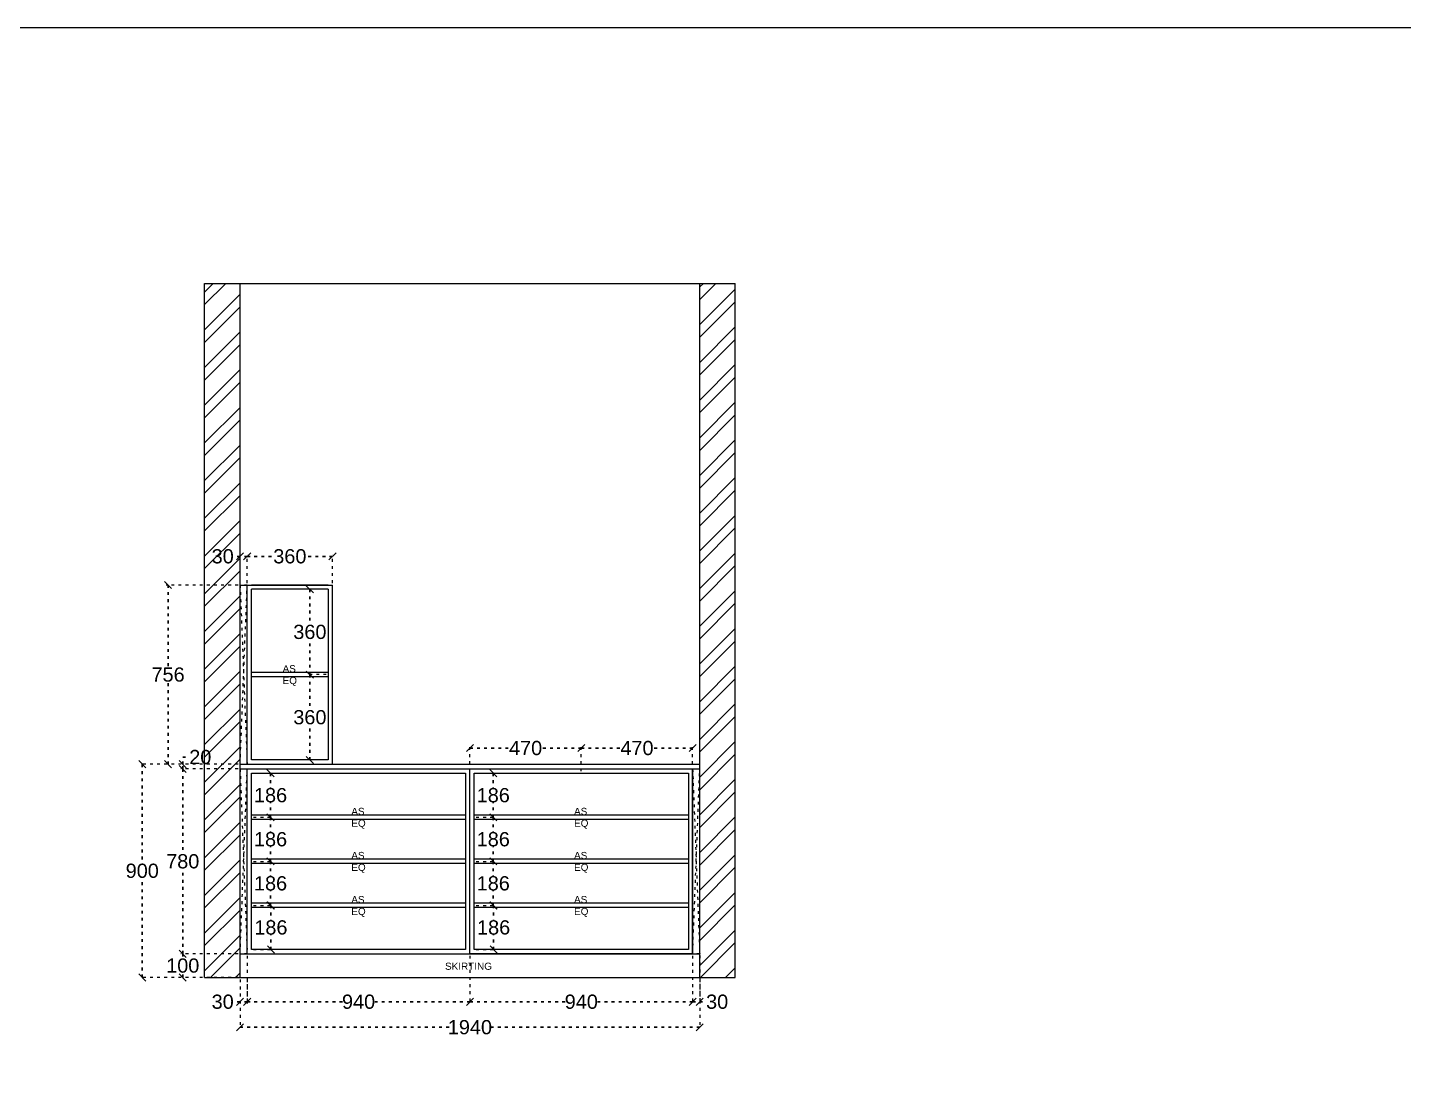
# Model space of a CAD drawing. Header units: millimetres. Extents: x 220712 to 1505573, y -354410 to 241923.
# Drawn here: x 248423 to 254230, y 124894 to 129286 of the extents above; entities that cross this region are included whole.
import ezdxf

# ---------------------------------------------------------------- set-up
doc = ezdxf.new("R2010")
doc.units = ezdxf.units.MM
doc.header["$MEASUREMENT"] = 0
doc.linetypes.add('ACAD_ISO03W100', pattern=[30, 12, -18])
doc.layers.add('Walls', color=253, linetype='Continuous')
doc.layers.add('Words', color=7, linetype='Continuous')
doc.styles.get("Standard").update_dxf_attribs({"font": 'arial.ttf'})
doc.dimstyles.get("Standard").update_dxf_attribs({"dimtxt": 60, "dimasz": 30, "dimexe": 7.75, "dimexo": 8.13, "dimgap": 0.63, "dimtad": 0, "dimtih": 1, "dimtoh": 1, "dimdec": 0, "dimzin": 0, "dimtxsty": 'Standard', "dimblk": 'OBLIQUE', "dimcen": 2.25, "dimclrd": 1, "dimclre": 1, "dimclrt": 1, "dimadec": 0, "dimazin": 0, "dimtfac": 1, "dimtdec": 0, "dimtofl": 0, "dimtmove": 0, "dimatfit": 3, "dimfxl": 1, "dimtolj": 1, "dimtzin": 0, "dimlwd": 30, "dimarcsym": 0})

# ---------------------------------------------------------------- blocks, each defined once
blk = doc.blocks.new('_Oblique')
at = {"color": 0, "linetype": 'ByBlock', "lineweight": -2}
blk.add_line((-0.5, -0.5), (0.5, 0.5), dxfattribs=at)
blk = doc.blocks.new('*D1209')
at = {"layer": 'Defpoints', "color": 0, "linetype": 'ACAD_ISO03W100', "transparency": 16777216}
for p in [(251260, 125379.2), (251230, 125378), (251260, 125175.5)]:
    blk.add_point(p, dxfattribs=at)
at = {"layer": 'Walls', "color": 1, "linetype": 'ACAD_ISO03W100', "lineweight": -2, "transparency": 16777216}
for p, q in [((251230, 125369.9), (251230, 125167.8)), ((251260, 125371.1), (251260, 125167.8))]:
    blk.add_line(p, q, dxfattribs=at)
at = {"layer": 'Walls', "color": 1, "linetype": 'ACAD_ISO03W100', "lineweight": 30, "transparency": 16777216}
for p, q in [((251230, 125175.5), (251260, 125175.5)), ((251260, 125175.5), (251290, 125175.5))]:
    blk.add_line(p, q, dxfattribs=at)
at = {"layer": 'Walls', "color": 1, "linetype": 'ACAD_ISO03W100', "lineweight": 30, "transparency": 16777216, "xscale": 30, "yscale": 30, "zscale": 30, "rotation": 180}
blk.add_blockref('_Oblique', (251230, 125175.5), dxfattribs=at)
at = {"layer": 'Walls', "color": 1, "linetype": 'ACAD_ISO03W100', "lineweight": 30, "transparency": 16777216, "xscale": 30, "yscale": 30, "zscale": 30}
blk.add_blockref('_Oblique', (251260, 125175.5), dxfattribs=at)
at = {"layer": 'Walls', "color": 1, "linetype": 'ACAD_ISO03W100', "transparency": 16777216, "insert": (251333.4, 125175.5), "char_height": 60, "attachment_point": 5}
blk.add_mtext('\\A1;30', dxfattribs=at)
blk = doc.blocks.new('*D1210')
at = {"layer": 'Defpoints', "color": 0, "linetype": 'ACAD_ISO03W100', "transparency": 16777216}
for p in [(250290, 125378), (251230, 125378), (251230, 125175.5)]:
    blk.add_point(p, dxfattribs=at)
at = {"layer": 'Walls', "color": 1, "linetype": 'ACAD_ISO03W100', "lineweight": -2, "transparency": 16777216}
for p, q in [((250290, 125369.9), (250290, 125167.8)), ((251230, 125369.9), (251230, 125167.8))]:
    blk.add_line(p, q, dxfattribs=at)
at = {"layer": 'Walls', "color": 1, "linetype": 'ACAD_ISO03W100', "lineweight": 30, "transparency": 16777216}
for p, q in [((250290, 125175.5), (250693.2, 125175.5)), ((251230, 125175.5), (250826.8, 125175.5))]:
    blk.add_line(p, q, dxfattribs=at)
at = {"layer": 'Walls', "color": 1, "linetype": 'ACAD_ISO03W100', "lineweight": 30, "transparency": 16777216, "xscale": 30, "yscale": 30, "zscale": 30, "rotation": 180}
blk.add_blockref('_Oblique', (250290, 125175.5), dxfattribs=at)
at = {"layer": 'Walls', "color": 1, "linetype": 'ACAD_ISO03W100', "lineweight": 30, "transparency": 16777216, "xscale": 30, "yscale": 30, "zscale": 30}
blk.add_blockref('_Oblique', (251230, 125175.5), dxfattribs=at)
at = {"layer": 'Walls', "color": 1, "linetype": 'ACAD_ISO03W100', "transparency": 16777216, "insert": (250760, 125175.5), "char_height": 60, "attachment_point": 5}
blk.add_mtext('\\A1;940', dxfattribs=at)
blk = doc.blocks.new('*D1211')
at = {"layer": 'Defpoints', "color": 0, "linetype": 'ACAD_ISO03W100', "transparency": 16777216}
for p in [(249350, 125378), (250290, 125378), (249350, 125175.5)]:
    blk.add_point(p, dxfattribs=at)
at = {"layer": 'Walls', "color": 1, "linetype": 'ACAD_ISO03W100', "lineweight": -2, "transparency": 16777216}
for p, q in [((249350, 125369.9), (249350, 125167.8)), ((250290, 125369.9), (250290, 125167.8))]:
    blk.add_line(p, q, dxfattribs=at)
at = {"layer": 'Walls', "color": 1, "linetype": 'ACAD_ISO03W100', "lineweight": 30, "transparency": 16777216}
for p, q in [((249350, 125175.5), (249753.2, 125175.5)), ((250290, 125175.5), (249886.8, 125175.5))]:
    blk.add_line(p, q, dxfattribs=at)
at = {"layer": 'Walls', "color": 1, "linetype": 'ACAD_ISO03W100', "lineweight": 30, "transparency": 16777216, "xscale": 30, "yscale": 30, "zscale": 30, "rotation": 180}
blk.add_blockref('_Oblique', (249350, 125175.5), dxfattribs=at)
at = {"layer": 'Walls', "color": 1, "linetype": 'ACAD_ISO03W100', "lineweight": 30, "transparency": 16777216, "xscale": 30, "yscale": 30, "zscale": 30}
blk.add_blockref('_Oblique', (250290, 125175.5), dxfattribs=at)
at = {"layer": 'Walls', "color": 1, "linetype": 'ACAD_ISO03W100', "transparency": 16777216, "insert": (249820, 125175.5), "char_height": 60, "attachment_point": 5}
blk.add_mtext('\\A1;940', dxfattribs=at)
blk = doc.blocks.new('*D1212')
at = {"layer": 'Defpoints', "color": 0, "linetype": 'ACAD_ISO03W100', "transparency": 16777216}
for p in [(249320, 125278), (249350, 125278), (249320, 125175.5)]:
    blk.add_point(p, dxfattribs=at)
at = {"layer": 'Walls', "color": 1, "linetype": 'ACAD_ISO03W100', "lineweight": -2, "transparency": 16777216}
for p, q in [((249320, 125269.9), (249320, 125167.8)), ((249350, 125269.9), (249350, 125167.8))]:
    blk.add_line(p, q, dxfattribs=at)
at = {"layer": 'Walls', "color": 1, "linetype": 'ACAD_ISO03W100', "lineweight": 30, "transparency": 16777216}
for p, q in [((249320, 125175.5), (249290, 125175.5)), ((249350, 125175.5), (249320, 125175.5))]:
    blk.add_line(p, q, dxfattribs=at)
at = {"layer": 'Walls', "color": 1, "linetype": 'ACAD_ISO03W100', "lineweight": 30, "transparency": 16777216, "xscale": 30, "yscale": 30, "zscale": 30, "rotation": 180}
blk.add_blockref('_Oblique', (249320, 125175.5), dxfattribs=at)
at = {"layer": 'Walls', "color": 1, "linetype": 'ACAD_ISO03W100', "lineweight": 30, "transparency": 16777216, "xscale": 30, "yscale": 30, "zscale": 30}
blk.add_blockref('_Oblique', (249350, 125175.5), dxfattribs=at)
at = {"layer": 'Walls', "color": 1, "linetype": 'ACAD_ISO03W100', "transparency": 16777216, "insert": (249246.5, 125175.5), "char_height": 60, "attachment_point": 5}
blk.add_mtext('\\A1;30', dxfattribs=at)
blk = doc.blocks.new('*D1207')
at = {"layer": 'Defpoints', "color": 0, "linetype": 'ACAD_ISO03W100', "transparency": 16777216}
for p in [(249320, 125278), (251260, 125278), (251260, 125068)]:
    blk.add_point(p, dxfattribs=at)
at = {"layer": 'Walls', "color": 1, "linetype": 'ACAD_ISO03W100', "lineweight": -2, "transparency": 16777216}
for p, q in [((249320, 125269.9), (249320, 125060.2)), ((251260, 125269.9), (251260, 125060.2))]:
    blk.add_line(p, q, dxfattribs=at)
at = {"layer": 'Walls', "color": 1, "linetype": 'ACAD_ISO03W100', "lineweight": 30, "transparency": 16777216}
for p, q in [((249320, 125068), (250202.7, 125068)), ((251260, 125068), (250377.3, 125068))]:
    blk.add_line(p, q, dxfattribs=at)
at = {"layer": 'Walls', "color": 1, "linetype": 'ACAD_ISO03W100', "lineweight": 30, "transparency": 16777216, "xscale": 30, "yscale": 30, "zscale": 30, "rotation": 180}
blk.add_blockref('_Oblique', (249320, 125068), dxfattribs=at)
at = {"layer": 'Walls', "color": 1, "linetype": 'ACAD_ISO03W100', "lineweight": 30, "transparency": 16777216, "xscale": 30, "yscale": 30, "zscale": 30}
blk.add_blockref('_Oblique', (251260, 125068), dxfattribs=at)
at = {"layer": 'Walls', "color": 1, "linetype": 'ACAD_ISO03W100', "transparency": 16777216, "insert": (250290, 125068), "char_height": 60, "attachment_point": 5}
blk.add_mtext('\\A1;1940', dxfattribs=at)
blk = doc.blocks.new('*D1213')
at = {"layer": 'Defpoints', "color": 0, "linetype": 'ACAD_ISO03W100', "transparency": 16777216}
for p in [(249078, 125378), (249320, 125378), (249320, 125278)]:
    blk.add_point(p, dxfattribs=at)
at = {"layer": 'Walls', "color": 1, "linetype": 'ACAD_ISO03W100', "lineweight": -2, "transparency": 16777216}
for p, q in [((249311.9, 125378), (249070.3, 125378)), ((249311.9, 125278), (249070.3, 125278))]:
    blk.add_line(p, q, dxfattribs=at)
at = {"layer": 'Walls', "color": 1, "linetype": 'ACAD_ISO03W100', "lineweight": 30, "transparency": 16777216}
for p, q in [((249078, 125378), (249078, 125359.3)), ((249078, 125278), (249078, 125296.8))]:
    blk.add_line(p, q, dxfattribs=at)
at = {"layer": 'Walls', "color": 1, "linetype": 'ACAD_ISO03W100', "lineweight": 30, "transparency": 16777216, "xscale": 30, "yscale": 30, "zscale": 30}
for p, rotation in [((249078, 125378), 90), ((249078, 125278), 270)]:
    blk.add_blockref('_Oblique', p, dxfattribs=dict(at, rotation=rotation))
at = {"layer": 'Walls', "color": 1, "linetype": 'ACAD_ISO03W100', "transparency": 16777216, "insert": (249078, 125328), "char_height": 60, "attachment_point": 5}
blk.add_mtext('\\A1;100', dxfattribs=at)
blk = doc.blocks.new('*D1214')
at = {"layer": 'Defpoints', "color": 0, "linetype": 'ACAD_ISO03W100', "transparency": 16777216}
for p in [(249078, 126158), (249320, 126158), (249320, 125378)]:
    blk.add_point(p, dxfattribs=at)
at = {"layer": 'Walls', "color": 1, "linetype": 'ACAD_ISO03W100', "lineweight": -2, "transparency": 16777216}
for p, q in [((249311.9, 126158), (249070.3, 126158)), ((249311.9, 125378), (249070.3, 125378))]:
    blk.add_line(p, q, dxfattribs=at)
at = {"layer": 'Walls', "color": 1, "linetype": 'ACAD_ISO03W100', "lineweight": 30, "transparency": 16777216}
for p, q in [((249078, 126158), (249078, 125799.3)), ((249078, 125378), (249078, 125736.8))]:
    blk.add_line(p, q, dxfattribs=at)
at = {"layer": 'Walls', "color": 1, "linetype": 'ACAD_ISO03W100', "lineweight": 30, "transparency": 16777216, "xscale": 30, "yscale": 30, "zscale": 30}
for p, rotation in [((249078, 126158), 90), ((249078, 125378), 270)]:
    blk.add_blockref('_Oblique', p, dxfattribs=dict(at, rotation=rotation))
at = {"layer": 'Walls', "color": 1, "linetype": 'ACAD_ISO03W100', "transparency": 16777216, "insert": (249078, 125768), "char_height": 60, "attachment_point": 5}
blk.add_mtext('\\A1;780', dxfattribs=at)
blk = doc.blocks.new('*D1215')
at = {"layer": 'Defpoints', "color": 0, "linetype": 'ACAD_ISO03W100', "transparency": 16777216}
for p in [(249078, 126178), (249320, 126178), (249320, 126158)]:
    blk.add_point(p, dxfattribs=at)
at = {"layer": 'Walls', "color": 1, "linetype": 'ACAD_ISO03W100', "lineweight": 30, "transparency": 16777216}
for p, q in [((249078, 126178), (249078, 126208)), ((249078, 126208), (249108, 126208)), ((249078, 126158), (249078, 126178))]:
    blk.add_line(p, q, dxfattribs=at)
at = {"layer": 'Walls', "color": 1, "linetype": 'ACAD_ISO03W100', "lineweight": -2, "transparency": 16777216}
for p, q in [((249311.9, 126178), (249070.3, 126178)), ((249311.9, 126158), (249070.3, 126158))]:
    blk.add_line(p, q, dxfattribs=at)
at = {"layer": 'Walls', "color": 1, "linetype": 'ACAD_ISO03W100', "lineweight": 30, "transparency": 16777216, "xscale": 30, "yscale": 30, "zscale": 30}
for p, rotation in [((249078, 126178), 90), ((249078, 126158), 270)]:
    blk.add_blockref('_Oblique', p, dxfattribs=dict(at, rotation=rotation))
at = {"layer": 'Walls', "color": 1, "linetype": 'ACAD_ISO03W100', "transparency": 16777216, "insert": (249152, 126208), "char_height": 60, "attachment_point": 5}
blk.add_mtext('\\A1;20', dxfattribs=at)
blk = doc.blocks.new('*D1208')
at = {"layer": 'Defpoints', "color": 0, "linetype": 'ACAD_ISO03W100', "transparency": 16777216}
for p in [(248907, 126178), (249320, 126178), (249320, 125278)]:
    blk.add_point(p, dxfattribs=at)
at = {"layer": 'Walls', "color": 1, "linetype": 'ACAD_ISO03W100', "lineweight": -2, "transparency": 16777216}
for p, q in [((249311.9, 126178), (248899.3, 126178)), ((249311.9, 125278), (248899.3, 125278))]:
    blk.add_line(p, q, dxfattribs=at)
at = {"layer": 'Walls', "color": 1, "linetype": 'ACAD_ISO03W100', "lineweight": 30, "transparency": 16777216}
for p, q in [((248907, 126178), (248907, 125759.3)), ((248907, 125278), (248907, 125696.8))]:
    blk.add_line(p, q, dxfattribs=at)
at = {"layer": 'Walls', "color": 1, "linetype": 'ACAD_ISO03W100', "lineweight": 30, "transparency": 16777216, "xscale": 30, "yscale": 30, "zscale": 30}
for p, rotation in [((248907, 126178), 90), ((248907, 125278), 270)]:
    blk.add_blockref('_Oblique', p, dxfattribs=dict(at, rotation=rotation))
at = {"layer": 'Walls', "color": 1, "linetype": 'ACAD_ISO03W100', "transparency": 16777216, "insert": (248907, 125728), "char_height": 60, "attachment_point": 5}
blk.add_mtext('\\A1;900', dxfattribs=at)
blk = doc.blocks.new('*D1216')
at = {"layer": 'Defpoints', "color": 0, "linetype": 'ACAD_ISO03W100', "transparency": 16777216}
for p in [(251230, 126246), (250760, 126140), (251230, 126140)]:
    blk.add_point(p, dxfattribs=at)
at = {"layer": 'Walls', "color": 1, "linetype": 'ACAD_ISO03W100', "lineweight": -2, "transparency": 16777216}
for p, q in [((250760, 126148.2), (250760, 126253.8)), ((251230, 126148.2), (251230, 126253.8))]:
    blk.add_line(p, q, dxfattribs=at)
at = {"layer": 'Walls', "color": 1, "linetype": 'ACAD_ISO03W100', "lineweight": 30, "transparency": 16777216}
for p, q in [((250760, 126246), (250927, 126246)), ((251230, 126246), (251063, 126246))]:
    blk.add_line(p, q, dxfattribs=at)
at = {"layer": 'Walls', "color": 1, "linetype": 'ACAD_ISO03W100', "lineweight": 30, "transparency": 16777216, "xscale": 30, "yscale": 30, "zscale": 30, "rotation": 180}
blk.add_blockref('_Oblique', (250760, 126246), dxfattribs=at)
at = {"layer": 'Walls', "color": 1, "linetype": 'ACAD_ISO03W100', "lineweight": 30, "transparency": 16777216, "xscale": 30, "yscale": 30, "zscale": 30}
blk.add_blockref('_Oblique', (251230, 126246), dxfattribs=at)
at = {"layer": 'Walls', "color": 1, "linetype": 'ACAD_ISO03W100', "transparency": 16777216, "insert": (250995, 126246), "char_height": 60, "attachment_point": 5}
blk.add_mtext('\\A1;470', dxfattribs=at)
blk = doc.blocks.new('*D1217')
at = {"layer": 'Defpoints', "color": 0, "linetype": 'ACAD_ISO03W100', "transparency": 16777216}
for p in [(250760, 126246), (250290, 126140), (250760, 126140)]:
    blk.add_point(p, dxfattribs=at)
at = {"layer": 'Walls', "color": 1, "linetype": 'ACAD_ISO03W100', "lineweight": -2, "transparency": 16777216}
for p, q in [((250290, 126148.2), (250290, 126253.8)), ((250760, 126148.2), (250760, 126253.8))]:
    blk.add_line(p, q, dxfattribs=at)
at = {"layer": 'Walls', "color": 1, "linetype": 'ACAD_ISO03W100', "lineweight": 30, "transparency": 16777216}
for p, q in [((250290, 126246), (250457, 126246)), ((250760, 126246), (250593, 126246))]:
    blk.add_line(p, q, dxfattribs=at)
at = {"layer": 'Walls', "color": 1, "linetype": 'ACAD_ISO03W100', "lineweight": 30, "transparency": 16777216, "xscale": 30, "yscale": 30, "zscale": 30, "rotation": 180}
blk.add_blockref('_Oblique', (250290, 126246), dxfattribs=at)
at = {"layer": 'Walls', "color": 1, "linetype": 'ACAD_ISO03W100', "lineweight": 30, "transparency": 16777216, "xscale": 30, "yscale": 30, "zscale": 30}
blk.add_blockref('_Oblique', (250760, 126246), dxfattribs=at)
at = {"layer": 'Walls', "color": 1, "linetype": 'ACAD_ISO03W100', "transparency": 16777216, "insert": (250525, 126246), "char_height": 60, "attachment_point": 5}
blk.add_mtext('\\A1;470', dxfattribs=at)
blk = doc.blocks.new('*D1218')
at = {"layer": 'Defpoints', "color": 0, "linetype": 'ACAD_ISO03W100', "transparency": 16777216}
for p in [(249368, 126140), (249448.5, 126140), (249368, 125954)]:
    blk.add_point(p, dxfattribs=at)
at = {"layer": 'Walls', "color": 1, "linetype": 'ACAD_ISO03W100', "lineweight": -2, "transparency": 16777216}
for p, q in [((249376.1, 126140), (249456.3, 126140)), ((249376.1, 125954), (249456.3, 125954))]:
    blk.add_line(p, q, dxfattribs=at)
at = {"layer": 'Walls', "color": 1, "linetype": 'ACAD_ISO03W100', "lineweight": 30, "transparency": 16777216}
for p, q in [((249448.5, 126140), (249448.5, 126078.3)), ((249448.5, 125954), (249448.5, 126015.8))]:
    blk.add_line(p, q, dxfattribs=at)
at = {"layer": 'Walls', "color": 1, "linetype": 'ACAD_ISO03W100', "lineweight": 30, "transparency": 16777216, "xscale": 30, "yscale": 30, "zscale": 30}
for p, rotation in [((249448.5, 126140), 90), ((249448.5, 125954), 270)]:
    blk.add_blockref('_Oblique', p, dxfattribs=dict(at, rotation=rotation))
at = {"layer": 'Walls', "color": 1, "linetype": 'ACAD_ISO03W100', "transparency": 16777216, "insert": (249448.5, 126047), "char_height": 60, "attachment_point": 5}
blk.add_mtext('\\A1;186', dxfattribs=at)
blk = doc.blocks.new('*D1219')
at = {"layer": 'Defpoints', "color": 0, "linetype": 'ACAD_ISO03W100', "transparency": 16777216}
for p in [(249368, 125954), (249368, 125768), (249448.5, 125768)]:
    blk.add_point(p, dxfattribs=at)
at = {"layer": 'Walls', "color": 1, "linetype": 'ACAD_ISO03W100', "lineweight": -2, "transparency": 16777216}
for p, q in [((249376.1, 125954), (249456.3, 125954)), ((249376.1, 125768), (249456.3, 125768))]:
    blk.add_line(p, q, dxfattribs=at)
at = {"layer": 'Walls', "color": 1, "linetype": 'ACAD_ISO03W100', "lineweight": 30, "transparency": 16777216}
for p, q in [((249448.5, 125954), (249448.5, 125892.3)), ((249448.5, 125768), (249448.5, 125829.8))]:
    blk.add_line(p, q, dxfattribs=at)
at = {"layer": 'Walls', "color": 1, "linetype": 'ACAD_ISO03W100', "lineweight": 30, "transparency": 16777216, "xscale": 30, "yscale": 30, "zscale": 30}
for p, rotation in [((249448.5, 125954), 90), ((249448.5, 125768), 270)]:
    blk.add_blockref('_Oblique', p, dxfattribs=dict(at, rotation=rotation))
at = {"layer": 'Walls', "color": 1, "linetype": 'ACAD_ISO03W100', "transparency": 16777216, "insert": (249448.5, 125861), "char_height": 60, "attachment_point": 5}
blk.add_mtext('\\A1;186', dxfattribs=at)
blk = doc.blocks.new('*D1220')
at = {"layer": 'Defpoints', "color": 0, "linetype": 'ACAD_ISO03W100', "transparency": 16777216}
for p in [(249368, 125768), (249368, 125582), (249448.5, 125582)]:
    blk.add_point(p, dxfattribs=at)
at = {"layer": 'Walls', "color": 1, "linetype": 'ACAD_ISO03W100', "lineweight": -2, "transparency": 16777216}
for p, q in [((249376.1, 125768), (249456.3, 125768)), ((249376.1, 125582), (249456.3, 125582))]:
    blk.add_line(p, q, dxfattribs=at)
at = {"layer": 'Walls', "color": 1, "linetype": 'ACAD_ISO03W100', "lineweight": 30, "transparency": 16777216}
for p, q in [((249448.5, 125768), (249448.5, 125706.3)), ((249448.5, 125582), (249448.5, 125643.8))]:
    blk.add_line(p, q, dxfattribs=at)
at = {"layer": 'Walls', "color": 1, "linetype": 'ACAD_ISO03W100', "lineweight": 30, "transparency": 16777216, "xscale": 30, "yscale": 30, "zscale": 30}
for p, rotation in [((249448.5, 125768), 90), ((249448.5, 125582), 270)]:
    blk.add_blockref('_Oblique', p, dxfattribs=dict(at, rotation=rotation))
at = {"layer": 'Walls', "color": 1, "linetype": 'ACAD_ISO03W100', "transparency": 16777216, "insert": (249448.5, 125675), "char_height": 60, "attachment_point": 5}
blk.add_mtext('\\A1;186', dxfattribs=at)
blk = doc.blocks.new('*D1221')
at = {"layer": 'Defpoints', "color": 0, "linetype": 'ACAD_ISO03W100', "transparency": 16777216}
for p in [(249368, 125582), (249450, 125582), (249368, 125396)]:
    blk.add_point(p, dxfattribs=at)
at = {"layer": 'Walls', "color": 1, "linetype": 'ACAD_ISO03W100', "lineweight": -2, "transparency": 16777216}
for p, q in [((249376.1, 125582), (249457.8, 125582)), ((249376.1, 125396), (249457.8, 125396))]:
    blk.add_line(p, q, dxfattribs=at)
at = {"layer": 'Walls', "color": 1, "linetype": 'ACAD_ISO03W100', "lineweight": 30, "transparency": 16777216}
for p, q in [((249450, 125582), (249450, 125520.3)), ((249450, 125396), (249450, 125457.8))]:
    blk.add_line(p, q, dxfattribs=at)
at = {"layer": 'Walls', "color": 1, "linetype": 'ACAD_ISO03W100', "lineweight": 30, "transparency": 16777216, "xscale": 30, "yscale": 30, "zscale": 30}
for p, rotation in [((249450, 125582), 90), ((249450, 125396), 270)]:
    blk.add_blockref('_Oblique', p, dxfattribs=dict(at, rotation=rotation))
at = {"layer": 'Walls', "color": 1, "linetype": 'ACAD_ISO03W100', "transparency": 16777216, "insert": (249450, 125489), "char_height": 60, "attachment_point": 5}
blk.add_mtext('\\A1;186', dxfattribs=at)
blk = doc.blocks.new('*D1223')
at = {"layer": 'Defpoints', "color": 0, "linetype": 'ACAD_ISO03W100', "transparency": 16777216}
for p in [(250308, 126140), (250388.5, 126140), (250308, 125954)]:
    blk.add_point(p, dxfattribs=at)
at = {"layer": 'Walls', "color": 1, "linetype": 'ACAD_ISO03W100', "lineweight": -2, "transparency": 16777216}
for p, q in [((250316.1, 126140), (250396.3, 126140)), ((250316.1, 125954), (250396.3, 125954))]:
    blk.add_line(p, q, dxfattribs=at)
at = {"layer": 'Walls', "color": 1, "linetype": 'ACAD_ISO03W100', "lineweight": 30, "transparency": 16777216}
for p, q in [((250388.5, 126140), (250388.5, 126078.3)), ((250388.5, 125954), (250388.5, 126015.8))]:
    blk.add_line(p, q, dxfattribs=at)
at = {"layer": 'Walls', "color": 1, "linetype": 'ACAD_ISO03W100', "lineweight": 30, "transparency": 16777216, "xscale": 30, "yscale": 30, "zscale": 30}
for p, rotation in [((250388.5, 126140), 90), ((250388.5, 125954), 270)]:
    blk.add_blockref('_Oblique', p, dxfattribs=dict(at, rotation=rotation))
at = {"layer": 'Walls', "color": 1, "linetype": 'ACAD_ISO03W100', "transparency": 16777216, "insert": (250388.5, 126047), "char_height": 60, "attachment_point": 5}
blk.add_mtext('\\A1;186', dxfattribs=at)
blk = doc.blocks.new('*D1224')
at = {"layer": 'Defpoints', "color": 0, "linetype": 'ACAD_ISO03W100', "transparency": 16777216}
for p in [(250308, 125954), (250308, 125768), (250388.5, 125768)]:
    blk.add_point(p, dxfattribs=at)
at = {"layer": 'Walls', "color": 1, "linetype": 'ACAD_ISO03W100', "lineweight": -2, "transparency": 16777216}
for p, q in [((250316.1, 125954), (250396.3, 125954)), ((250316.1, 125768), (250396.3, 125768))]:
    blk.add_line(p, q, dxfattribs=at)
at = {"layer": 'Walls', "color": 1, "linetype": 'ACAD_ISO03W100', "lineweight": 30, "transparency": 16777216}
for p, q in [((250388.5, 125954), (250388.5, 125892.3)), ((250388.5, 125768), (250388.5, 125829.8))]:
    blk.add_line(p, q, dxfattribs=at)
at = {"layer": 'Walls', "color": 1, "linetype": 'ACAD_ISO03W100', "lineweight": 30, "transparency": 16777216, "xscale": 30, "yscale": 30, "zscale": 30}
for p, rotation in [((250388.5, 125954), 90), ((250388.5, 125768), 270)]:
    blk.add_blockref('_Oblique', p, dxfattribs=dict(at, rotation=rotation))
at = {"layer": 'Walls', "color": 1, "linetype": 'ACAD_ISO03W100', "transparency": 16777216, "insert": (250388.5, 125861), "char_height": 60, "attachment_point": 5}
blk.add_mtext('\\A1;186', dxfattribs=at)
blk = doc.blocks.new('*D1222')
at = {"layer": 'Defpoints', "color": 0, "linetype": 'ACAD_ISO03W100', "transparency": 16777216}
for p in [(250308, 125768), (250308, 125582), (250388.5, 125582)]:
    blk.add_point(p, dxfattribs=at)
at = {"layer": 'Walls', "color": 1, "linetype": 'ACAD_ISO03W100', "lineweight": -2, "transparency": 16777216}
for p, q in [((250316.1, 125768), (250396.3, 125768)), ((250316.1, 125582), (250396.3, 125582))]:
    blk.add_line(p, q, dxfattribs=at)
at = {"layer": 'Walls', "color": 1, "linetype": 'ACAD_ISO03W100', "lineweight": 30, "transparency": 16777216}
for p, q in [((250388.5, 125768), (250388.5, 125706.3)), ((250388.5, 125582), (250388.5, 125643.8))]:
    blk.add_line(p, q, dxfattribs=at)
at = {"layer": 'Walls', "color": 1, "linetype": 'ACAD_ISO03W100', "lineweight": 30, "transparency": 16777216, "xscale": 30, "yscale": 30, "zscale": 30}
for p, rotation in [((250388.5, 125768), 90), ((250388.5, 125582), 270)]:
    blk.add_blockref('_Oblique', p, dxfattribs=dict(at, rotation=rotation))
at = {"layer": 'Walls', "color": 1, "linetype": 'ACAD_ISO03W100', "transparency": 16777216, "insert": (250388.5, 125675), "char_height": 60, "attachment_point": 5}
blk.add_mtext('\\A1;186', dxfattribs=at)
blk = doc.blocks.new('*D1225')
at = {"layer": 'Defpoints', "color": 0, "linetype": 'ACAD_ISO03W100', "transparency": 16777216}
for p in [(250308, 125582), (250390, 125582), (250308, 125396)]:
    blk.add_point(p, dxfattribs=at)
at = {"layer": 'Walls', "color": 1, "linetype": 'ACAD_ISO03W100', "lineweight": -2, "transparency": 16777216}
for p, q in [((250316.1, 125582), (250397.8, 125582)), ((250316.1, 125396), (250397.8, 125396))]:
    blk.add_line(p, q, dxfattribs=at)
at = {"layer": 'Walls', "color": 1, "linetype": 'ACAD_ISO03W100', "lineweight": 30, "transparency": 16777216}
for p, q in [((250390, 125582), (250390, 125520.3)), ((250390, 125396), (250390, 125457.8))]:
    blk.add_line(p, q, dxfattribs=at)
at = {"layer": 'Walls', "color": 1, "linetype": 'ACAD_ISO03W100', "lineweight": 30, "transparency": 16777216, "xscale": 30, "yscale": 30, "zscale": 30}
for p, rotation in [((250390, 125582), 90), ((250390, 125396), 270)]:
    blk.add_blockref('_Oblique', p, dxfattribs=dict(at, rotation=rotation))
at = {"layer": 'Walls', "color": 1, "linetype": 'ACAD_ISO03W100', "transparency": 16777216, "insert": (250390, 125489), "char_height": 60, "attachment_point": 5}
blk.add_mtext('\\A1;186', dxfattribs=at)
blk = doc.blocks.new('*D1226')
at = {"layer": 'Defpoints', "color": 0, "linetype": 'ACAD_ISO03W100', "transparency": 16777216}
for p in [(249016, 126934), (249320, 126934), (249320, 126178)]:
    blk.add_point(p, dxfattribs=at)
at = {"layer": 'Walls', "color": 1, "linetype": 'ACAD_ISO03W100', "lineweight": -2, "transparency": 16777216}
for p, q in [((249311.9, 126934), (249008.3, 126934)), ((249311.9, 126178), (249008.3, 126178))]:
    blk.add_line(p, q, dxfattribs=at)
at = {"layer": 'Walls', "color": 1, "linetype": 'ACAD_ISO03W100', "lineweight": 30, "transparency": 16777216}
for p, q in [((249016, 126934), (249016, 126587.3)), ((249016, 126178), (249016, 126524.8))]:
    blk.add_line(p, q, dxfattribs=at)
at = {"layer": 'Walls', "color": 1, "linetype": 'ACAD_ISO03W100', "lineweight": 30, "transparency": 16777216, "xscale": 30, "yscale": 30, "zscale": 30}
for p, rotation in [((249016, 126934), 90), ((249016, 126178), 270)]:
    blk.add_blockref('_Oblique', p, dxfattribs=dict(at, rotation=rotation))
at = {"layer": 'Walls', "color": 1, "linetype": 'ACAD_ISO03W100', "transparency": 16777216, "insert": (249016, 126556), "char_height": 60, "attachment_point": 5}
blk.add_mtext('\\A1;756', dxfattribs=at)
blk = doc.blocks.new('*D1227')
at = {"layer": 'Defpoints', "color": 0, "linetype": 'ACAD_ISO03W100', "transparency": 16777216}
for p in [(249692, 126556), (249614.5, 126196), (249692, 126196)]:
    blk.add_point(p, dxfattribs=at)
at = {"layer": 'Walls', "color": 1, "linetype": 'ACAD_ISO03W100', "lineweight": -2, "transparency": 16777216}
for p, q in [((249683.9, 126556), (249606.8, 126556)), ((249683.9, 126196), (249606.8, 126196))]:
    blk.add_line(p, q, dxfattribs=at)
at = {"layer": 'Walls', "color": 1, "linetype": 'ACAD_ISO03W100', "lineweight": 30, "transparency": 16777216}
for p, q in [((249614.5, 126556), (249614.5, 126407.3)), ((249614.5, 126196), (249614.5, 126344.8))]:
    blk.add_line(p, q, dxfattribs=at)
at = {"layer": 'Walls', "color": 1, "linetype": 'ACAD_ISO03W100', "lineweight": 30, "transparency": 16777216, "xscale": 30, "yscale": 30, "zscale": 30}
for p, rotation in [((249614.5, 126556), 90), ((249614.5, 126196), 270)]:
    blk.add_blockref('_Oblique', p, dxfattribs=dict(at, rotation=rotation))
at = {"layer": 'Walls', "color": 1, "linetype": 'ACAD_ISO03W100', "transparency": 16777216, "insert": (249614.5, 126376), "char_height": 60, "attachment_point": 5}
blk.add_mtext('\\A1;360', dxfattribs=at)
blk = doc.blocks.new('*D1228')
at = {"layer": 'Defpoints', "color": 0, "linetype": 'ACAD_ISO03W100', "transparency": 16777216}
for p in [(249614.5, 126916), (249692, 126916), (249692, 126556)]:
    blk.add_point(p, dxfattribs=at)
at = {"layer": 'Walls', "color": 1, "linetype": 'ACAD_ISO03W100', "lineweight": -2, "transparency": 16777216}
for p, q in [((249683.9, 126916), (249606.8, 126916)), ((249683.9, 126556), (249606.8, 126556))]:
    blk.add_line(p, q, dxfattribs=at)
at = {"layer": 'Walls', "color": 1, "linetype": 'ACAD_ISO03W100', "lineweight": 30, "transparency": 16777216}
for p, q in [((249614.5, 126916), (249614.5, 126767.3)), ((249614.5, 126556), (249614.5, 126704.8))]:
    blk.add_line(p, q, dxfattribs=at)
at = {"layer": 'Walls', "color": 1, "linetype": 'ACAD_ISO03W100', "lineweight": 30, "transparency": 16777216, "xscale": 30, "yscale": 30, "zscale": 30}
for p, rotation in [((249614.5, 126916), 90), ((249614.5, 126556), 270)]:
    blk.add_blockref('_Oblique', p, dxfattribs=dict(at, rotation=rotation))
at = {"layer": 'Walls', "color": 1, "linetype": 'ACAD_ISO03W100', "transparency": 16777216, "insert": (249614.5, 126736), "char_height": 60, "attachment_point": 5}
blk.add_mtext('\\A1;360', dxfattribs=at)
blk = doc.blocks.new('*D1230')
at = {"layer": 'Defpoints', "color": 0, "linetype": 'ACAD_ISO03W100', "transparency": 16777216}
for p in [(249320, 127055), (249320, 126932.9), (249350, 126934)]:
    blk.add_point(p, dxfattribs=at)
at = {"layer": 'Walls', "color": 1, "linetype": 'ACAD_ISO03W100', "lineweight": -2, "transparency": 16777216}
for p, q in [((249320, 126941), (249320, 127062.8)), ((249350, 126942.2), (249350, 127062.8))]:
    blk.add_line(p, q, dxfattribs=at)
at = {"layer": 'Walls', "color": 1, "linetype": 'ACAD_ISO03W100', "lineweight": 30, "transparency": 16777216}
for p, q in [((249320, 127055), (249290, 127055)), ((249350, 127055), (249320, 127055))]:
    blk.add_line(p, q, dxfattribs=at)
at = {"layer": 'Walls', "color": 1, "linetype": 'ACAD_ISO03W100', "lineweight": 30, "transparency": 16777216, "xscale": 30, "yscale": 30, "zscale": 30, "rotation": 180}
blk.add_blockref('_Oblique', (249320, 127055), dxfattribs=at)
at = {"layer": 'Walls', "color": 1, "linetype": 'ACAD_ISO03W100', "lineweight": 30, "transparency": 16777216, "xscale": 30, "yscale": 30, "zscale": 30}
blk.add_blockref('_Oblique', (249350, 127055), dxfattribs=at)
at = {"layer": 'Walls', "color": 1, "linetype": 'ACAD_ISO03W100', "transparency": 16777216, "insert": (249246.6, 127055), "char_height": 60, "attachment_point": 5}
blk.add_mtext('\\A1;30', dxfattribs=at)
blk = doc.blocks.new('*D1231')
at = {"layer": 'Defpoints', "color": 0, "linetype": 'ACAD_ISO03W100', "transparency": 16777216}
for p in [(249710, 127055), (249350, 126934), (249710, 126934)]:
    blk.add_point(p, dxfattribs=at)
at = {"layer": 'Walls', "color": 1, "linetype": 'ACAD_ISO03W100', "lineweight": -2, "transparency": 16777216}
for p, q in [((249350, 126942.2), (249350, 127062.8)), ((249710, 126942.2), (249710, 127062.8))]:
    blk.add_line(p, q, dxfattribs=at)
at = {"layer": 'Walls', "color": 1, "linetype": 'ACAD_ISO03W100', "lineweight": 30, "transparency": 16777216}
for p, q in [((249350, 127055), (249463.2, 127055)), ((249710, 127055), (249596.8, 127055))]:
    blk.add_line(p, q, dxfattribs=at)
at = {"layer": 'Walls', "color": 1, "linetype": 'ACAD_ISO03W100', "lineweight": 30, "transparency": 16777216, "xscale": 30, "yscale": 30, "zscale": 30, "rotation": 180}
blk.add_blockref('_Oblique', (249350, 127055), dxfattribs=at)
at = {"layer": 'Walls', "color": 1, "linetype": 'ACAD_ISO03W100', "lineweight": 30, "transparency": 16777216, "xscale": 30, "yscale": 30, "zscale": 30}
blk.add_blockref('_Oblique', (249710, 127055), dxfattribs=at)
at = {"layer": 'Walls', "color": 1, "linetype": 'ACAD_ISO03W100', "transparency": 16777216, "insert": (249530, 127055), "char_height": 60, "attachment_point": 5}
blk.add_mtext('\\A1;360', dxfattribs=at)

msp = doc.modelspace()

# ---------------------------------------------------------------- hatches: boundary and pattern name
at = {"layer": 'Walls', "true_color": 0xc7c8ca}
h = msp.add_hatch(dxfattribs=at)
h.set_pattern_fill('ANSI32', color=9, scale=300)
h.set_pattern_definition([(45, (3107.5, 0), (-79.549513, 79.549513), []), (45, (3160.53, 0), (-79.549513, 79.549513), [])])
h.paths.add_polyline_path([(249320, 128207), (249170, 128207), (249170, 125278), (249320, 125278)])
h.paths.add_polyline_path([(251410, 128207), (251260, 128207), (251260, 125278), (251410, 125278)])

# ---------------------------------------------------------------- linework, layer by layer
at = {"layer": 'Walls', "color": 18, "true_color": 0x000000}
for p, q in [((249170, 125278), (249170, 128207)), ((249170, 128207), (251410, 128207)), ((249320, 125278), (249320, 128207)), ((251260, 125278), (251260, 128207)), ((251410, 125278), (251410, 128207)), ((249320, 126934), (249710, 126934)), ((249350, 126178), (249350, 126934)), ((249692, 126934), (249368, 126934)), ((249368, 126196), (249368, 126916)), ((249692, 126916), (249368, 126916)), ((249692, 126916), (249692, 126196)), ((249710, 126178), (249710, 126934)), ((249692, 126565), (249368, 126565)), ((249692, 126547), (249368, 126547)), ((249692, 126196), (249368, 126196)), ((249320, 126178), (251260, 126178)), ((249320, 126158), (251260, 126158)), ((249350, 125378), (249350, 126158)), ((249368, 126140), (250272, 126140)), ((249368, 125396), (249368, 126140)), ((250272, 126140), (250272, 125396)), ((250290, 125378), (250290, 126158)), ((250308, 126140), (251212, 126140)), ((250308, 125396), (250308, 126140)), ((251212, 126140), (251212, 125396)), ((251230, 125378), (251230, 126158)), ((250272, 125963), (249368, 125963)), ((251212, 125963), (250308, 125963)), ((250272, 125945), (249368, 125945)), ((251212, 125945), (250308, 125945)), ((250272, 125777), (249368, 125777)), ((250272, 125759), (249368, 125759)), ((251212, 125777), (250308, 125777)), ((251212, 125759), (250308, 125759)), ((250272, 125591), (249368, 125591)), ((250272, 125573), (249368, 125573)), ((251212, 125591), (250308, 125591)), ((251212, 125573), (250308, 125573)), ((250272, 125396), (249368, 125396)), ((251212, 125396), (250308, 125396)), ((249320, 125378), (251260, 125378)), ((249170, 125278), (251410, 125278))]:
    msp.add_line(p, q, dxfattribs=at)
for points in [[(221541.5, 129286.5), (264020, 129286.5), (264020, 105454.5), (221541.5, 105454.5)], [(250290, 126158), (251230, 126158), (251230, 125378), (250290, 125378)]]:
    msp.add_lwpolyline(points, close=True, dxfattribs=at)
at = {"layer": 'Walls', "color": 240, "linetype": 'ACAD_ISO03W100', "true_color": 0xed1f24}
for points in [[(249320, 126178), (249350, 126934), (249320, 126934), (249350, 126178)], [(249320, 126158), (249350, 125378), (249320, 125378), (249350, 126158)], [(251230, 126158), (251260, 125378), (251230, 125378), (251260, 126158)]]:
    msp.add_lwpolyline(points, dxfattribs=at)

# ---------------------------------------------------------------- texts
at = {"color": 18, "true_color": 0x000000, "insert": (250185, 125340.5), "char_height": 30, "attachment_point": 1}
msp.add_mtext_dynamic_manual_height_columns('SKIRTING', width=2764.543, gutter_width=1, heights=[238.1], dxfattribs=at)
at = {"layer": 'Words', "color": 0, "char_height": 30, "attachment_point": 1}
for insert in [(249499.5, 126595.9), (249789.5, 125993.9), (250729.5, 125993.9), (249789.5, 125807.9), (250729.5, 125807.9), (249789.5, 125621.9), (250729.5, 125621.9)]:
    msp.add_mtext_dynamic_manual_height_columns('AS\\PEQ', width=1178.022, gutter_width=866.4, heights=[0], dxfattribs=dict(at, insert=insert))

# ---------------------------------------------------------------- dimensions: what is measured, and where the dimension line sits
at = {"layer": 'Walls', "color": 9, "linetype": 'ACAD_ISO03W100', "true_color": 0xc7c8ca}
for base, p1, p2, picture, middle in [((249320, 127055), (249350, 126934), (249320, 126932.9), '*D1230', (249246.6, 127055)), ((249710, 127055), (249350, 126934), (249710, 126934), '*D1231', (249530, 127055)), ((251260, 125175.5), (251230, 125378), (251260, 125379.2), '*D1209', (251333.4, 125175.5)), ((249350, 125175.5), (250290, 125378), (249350, 125378), '*D1211', (249820, 125175.5)), ((251230, 125175.5), (250290, 125378), (251230, 125378), '*D1210', (250760, 125175.5)), ((249320, 125175.5), (249350, 125278), (249320, 125278), '*D1212', (249246.5, 125175.5)), ((251260, 125068), (249320, 125278), (251260, 125278), '*D1207', (250290, 125068))]:
    dim = msp.add_linear_dim(base=base, p1=p1, p2=p2, dimstyle='Standard', dxfattribs=at)
    dim.commit()
    dim.dimension.update_dxf_attribs({"geometry": picture, "text_midpoint": middle})
for base, p1, p2, picture, middle in [((249016, 126934), (249320, 126178), (249320, 126934), '*D1226', (249016, 126556)), ((248907, 126178), (249320, 125278), (249320, 126178), '*D1208', (248907, 125728)), ((249078, 126178), (249320, 126158), (249320, 126178), '*D1215', (249152, 126208)), ((249078, 126158), (249320, 125378), (249320, 126158), '*D1214', (249078, 125768)), ((249448.5, 126140), (249368, 125954), (249368, 126140), '*D1218', (249448.5, 126047)), ((250388.5, 126140), (250308, 125954), (250308, 126140), '*D1223', (250388.5, 126047)), ((249448.5, 125768), (249368, 125954), (249368, 125768), '*D1219', (249448.5, 125861)), ((250388.5, 125768), (250308, 125954), (250308, 125768), '*D1224', (250388.5, 125861)), ((249448.5, 125582), (249368, 125768), (249368, 125582), '*D1220', (249448.5, 125675)), ((250388.5, 125582), (250308, 125768), (250308, 125582), '*D1222', (250388.5, 125675)), ((249450, 125582), (249368, 125396), (249368, 125582), '*D1221', (249450, 125489)), ((250390, 125582), (250308, 125396), (250308, 125582), '*D1225', (250390, 125489)), ((249078, 125378), (249320, 125278), (249320, 125378), '*D1213', (249078, 125328))]:
    dim = msp.add_linear_dim(base=base, p1=p1, p2=p2, angle=90, dimstyle='Standard', dxfattribs=at)
    dim.commit()
    dim.dimension.update_dxf_attribs({"geometry": picture, "text_midpoint": middle})
at = {"layer": 'Walls', "color": 18, "linetype": 'ACAD_ISO03W100', "true_color": 0x000000}
dim = msp.add_linear_dim(base=(249614.5, 126916), p1=(249692, 126556), p2=(249692, 126916), angle=90, dimstyle='Standard', dxfattribs=at)
dim.commit()
dim.dimension.update_dxf_attribs({"geometry": '*D1228', "text_midpoint": (249614.5, 126736)})
dim = msp.add_linear_dim(base=(249614.5, 126196), p1=(249692, 126556), p2=(249692, 126196), angle=90, dimstyle='Standard', dxfattribs=at)
dim.commit()
dim.dimension.update_dxf_attribs({"geometry": '*D1227', "text_midpoint": (249614.5, 126376), "dimtype": 160})
for base, p1, p2, picture, middle in [((250760, 126246), (250290, 126140), (250760, 126140), '*D1217', (250525, 126246)), ((251230, 126246), (250760, 126140), (251230, 126140), '*D1216', (250995, 126246))]:
    dim = msp.add_linear_dim(base=base, p1=p1, p2=p2, dimstyle='Standard', dxfattribs=at)
    dim.commit()
    dim.dimension.update_dxf_attribs({"geometry": picture, "text_midpoint": middle, "dimtype": 160})

doc.saveas('drawing.dxf')
